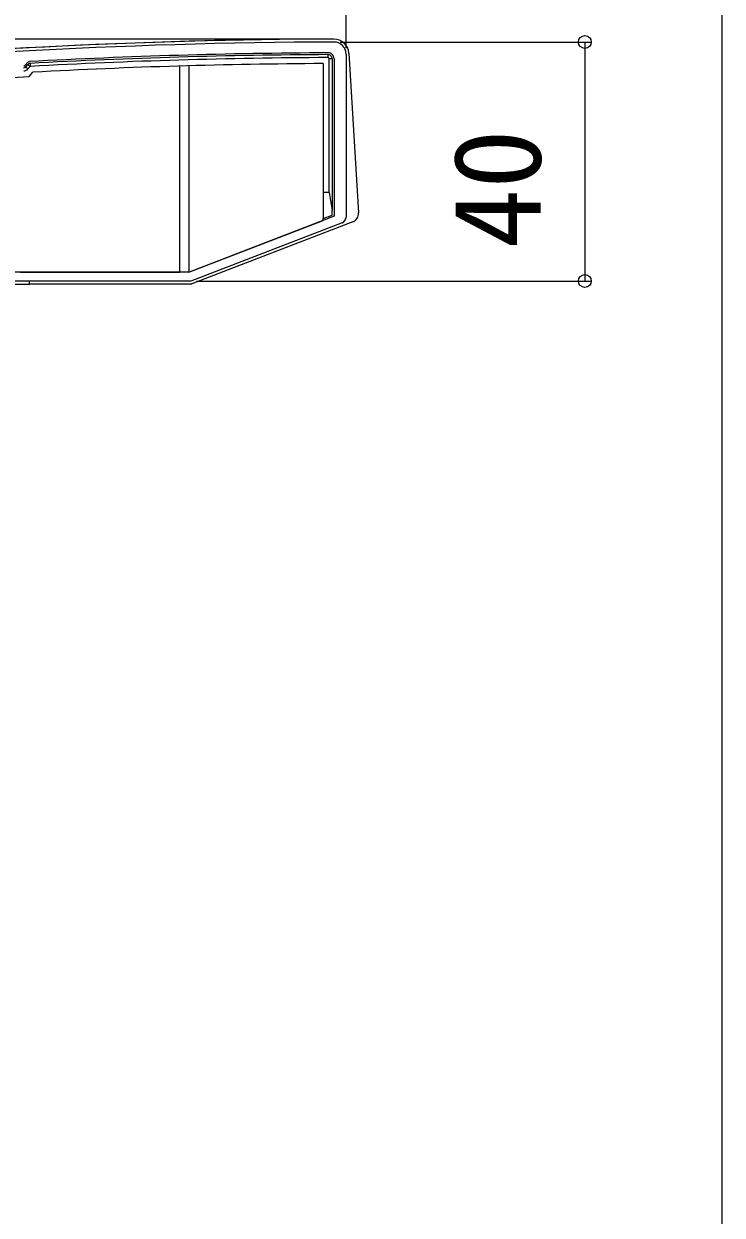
# Model space of a CAD drawing. Units: millimetres, scale not verified. Extents: x -875 to 875, y -1304 to 1296.
# Drawn here: x 758 to 875, y -480.6 to -281.1 of the extents above; entities that cross this region are included whole.
import ezdxf
from ezdxf.enums import TextEntityAlignment as Align

# ---------------------------------------------------------------- set-up
doc = ezdxf.new("R2010")
doc.units = ezdxf.units.MM
doc.header["$LTSCALE"] = 8
for name, color, linetype in [('0-3_YKK_11', 7, 'Continuous'), ('0-5_YKK_13', 4, 'Continuous'), ('0-6_YKK_D', 6, 'Continuous'), ('0-7_YKK_ZWAK', 7, 'Continuous')]:
    doc.layers.add(name, color=color, linetype=linetype)
doc.styles.add('ＭＳ ゴシック', font='')
doc.styles.get('ＭＳ ゴシック').set_extended_font_data('MS Gothic')

msp = doc.modelspace()

# ---------------------------------------------------------------- linework, layer by layer
at = {"layer": '0-3_YKK_11'}
for p, q in [((812, -286.2), (812, -313.513)), ((811.359, -314.447), (786, -324.2))]:
    msp.add_line(p, q, dxfattribs=at)
for points in [[(810, -287.004), (810, -313.362), (785.721, -322.7)], [(758.015, -288.229), (758.223, -288.129), (758.713, -287.578), (758.921, -287.478)], [(786, -324.2), (753.5, -324.2), (753.5, -319.2), (724.5, -319.2), (724.5, -317.7), (728, -317.7), (728, -313.7), (726.5, -313.7), (726.5, -312.2), (725, -310.7), (720.958, -310.7), (720.775, -310.58), (720.225, -310.58), (720.042, -310.7), (716, -310.7), (714.5, -312.2), (714.5, -313.7), (713, -313.7), (713, -317.7), (716.5, -317.7), (716.5, -319.2), (707.5, -319.2), (707.5, -324.2), (703, -324.2)], [(785.721, -322.7), (755.5, -322.7), (755.5, -319.2)]]:
    msp.add_lwpolyline(points, dxfattribs=at)
for centre, radius, start, end in [((813.32, -1284.191), 999.997, 90.19062, 96.28878), ((810, -286.2), 2, 0.00001, 90.19061), ((813.32, -1284.194), 998.2, 90.24824, 93.12403), ((809, -287.004), 1, 360, 90.24824), ((811, -313.513), 1, 291.0375, 359.99997)]:
    msp.add_arc(centre, radius, start, end, dxfattribs=at)
at = {"layer": '0-5_YKK_13'}
for p, q in [((809.953, -283.7), (696.967, -283.7)), ((808.964, -286.304), (808.966, -286.804)), ((809.167, -309.4), (809.167, -287.004)), ((809.667, -287.004), (809.167, -287.004)), ((809.667, -287.004), (809.667, -312.4)), ((812.462, -286.047), (814.098, -312.793)), ((758.349, -288.361), (758.723, -288.694)), ((759.102, -288.267), (758.723, -288.694)), ((759.075, -287.768), (759.102, -288.267)), ((784.188, -322.7), (784.188, -288.219)), ((785.688, -288.177), (785.688, -322.7)), ((808.167, -287.808), (808.167, -309.4)), ((809.167, -309.4), (808.167, -309.4)), ((808.167, -309.4), (808.167, -313.733)), ((809.167, -309.4), (809.667, -312.4)), ((785.688, -322.7), (808.167, -314.054)), ((813.139, -314.285), (786.198, -324.647)), ((808.167, -314.054), (808.167, -313.733)), ((757.467, -322.7), (758.967, -322.7)), ((758.967, -322.7), (784.188, -322.7)), ((754.967, -324.7), (758.967, -324.7)), ((758.967, -324.7), (758.967, -324.2)), ((785.911, -324.7), (758.967, -324.7))]:
    msp.add_line(p, q, dxfattribs=at)
for points in [[(758.349, -288.361), (758.728, -287.935), (759.102, -288.267)], [(750.737, -289.76), (751.47, -290.412), (758.919, -289.977), (759.572, -289.243)], [(808.167, -313.733), (809.667, -313.156), (809.667, -312.4)]]:
    msp.add_lwpolyline(points, dxfattribs=at)
for centre, radius, start, end in [((813.287, -1284.194), 1000.5, 90.19063, 96.28877), ((809.967, -286.2), 2.5, 3.5, 90.19063), ((813.287, -1284.194), 997.9, 90.24824, 93.11421), ((813.287, -1284.194), 997.4, 90.24824, 93.11421), ((808.967, -287.004), 0.7, 0, 90.24824), ((808.967, -287.004), 0.2, 0, 90.24824), ((757.976, -288.029), 0.5, 273.34347, 318.34347), ((757.976, -288.029), 1, 273.34347, 318.34347), ((759.102, -288.267), 0.5, 93.11421, 138.34347), ((813.287, -1284.194), 996.4, 90.29444, 93.09027), ((812.601, -312.885), 1.5, 291.03751, 3.5), ((785.911, -323.9), 0.8, 270, 291.03751)]:
    msp.add_arc(centre, radius, start, end, dxfattribs=at)
msp.add_ellipse((813.287, -1284.194), major_axis=(-1002, 0), ratio=0.998503, start_param=4.7157161, end_param=4.8124672, dxfattribs=at)
at = {"layer": '0-6_YKK_D'}
for p, q in [((812, -285.2), (812, -243.2)), ((810.993, -284.2), (853, -284.2)), ((852, -284.2), (852, -324.2)), ((786.944, -324.2), (853, -324.2))]:
    msp.add_line(p, q, dxfattribs=at)
for centre in [(852, -284.2), (852, -324.2)]:
    msp.add_circle(centre, 1.075, dxfattribs=at)
at = {"layer": '0-7_YKK_ZWAK'}
msp.add_lwpolyline([(-875, -1304.2), (875, -1304.2), (875, 1245.8)], dxfattribs=at)

# ---------------------------------------------------------------- texts
at = {"layer": '0-6_YKK_D', "style": 'ＭＳ ゴシック'}
msp.add_text('40', height=14.66, rotation=90, dxfattribs=at).set_placement((849, -318.745), align=Align.BOTTOM_LEFT)

doc.saveas('drawing.dxf')
